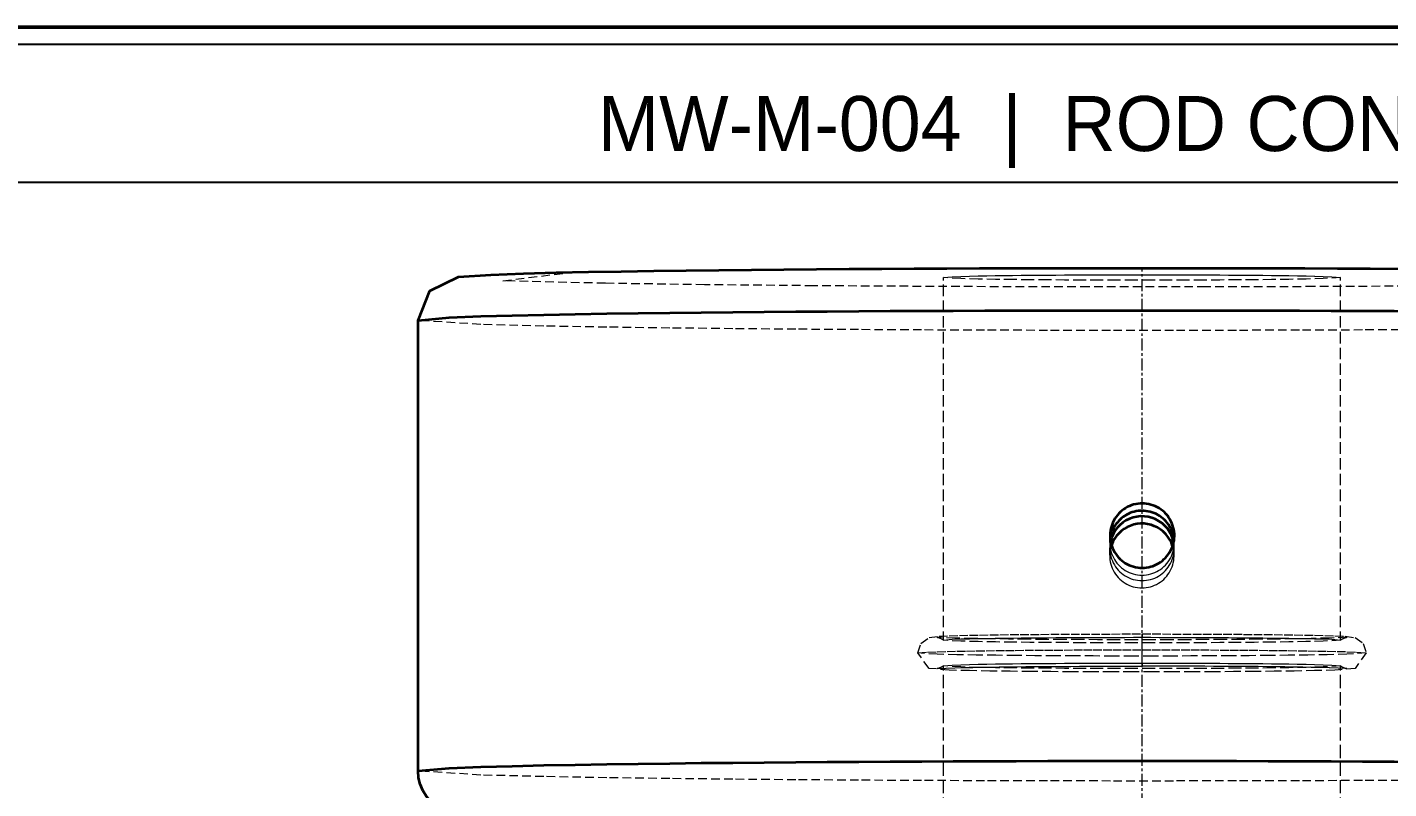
# Model space of a CAD drawing. Header units: millimetres. Extents: x 10 to 410, y 10 to 287.
# Drawn here: x 144.2 to 223.3, y 242.7 to 287 of the extents above; entities that cross this region are included whole.
import ezdxf
from ezdxf.enums import TextEntityAlignment as Align

# ---------------------------------------------------------------- set-up
doc = ezdxf.new("R2010")
doc.units = ezdxf.units.MM
doc.linetypes.add('CENTER', pattern=[1.15, 0.7, -0.15, 0.15, -0.15])
doc.linetypes.add('DASHED', pattern=[0.75, 0.5, -0.25])
for name, color, linetype, lineweight in [('BORDER', 7, 'CONTINUOUS', 50), ('CENTER', 4, 'CENTER', 13), ('HIDDEN', 8, 'DASHED', 18), ('TITLE_BLOCK', 7, 'CONTINUOUS', 25), ('VISIBLE', 7, 'CONTINUOUS', 35)]:
    doc.layers.add(name, color=color, linetype=linetype, lineweight=lineweight)

msp = doc.modelspace()

# ---------------------------------------------------------------- linework, layer by layer
at = {"layer": 'BORDER'}
msp.add_lwpolyline([(10, 10), (410, 10), (410, 287), (10, 287)], close=True, dxfattribs=at)
at = {"layer": 'CENTER'}
msp.add_line((209, 190), (209, 273), dxfattribs=at)
at = {"layer": 'HIDDEN'}
for points in [[(209.009, 273), (215.929, 272.991), (222.85, 272.965), (229.771, 272.918), (236.691, 272.843), (243.611, 272.717), (246.59, 272.277), (239.671, 272.102), (233.228, 272.015), (225.096, 271.948), (219.005, 271.918), (212.71, 271.903), (205.895, 271.902), (198.404, 271.92), (189.889, 271.969), (183.546, 272.029), (177.789, 272.112), (171.833, 272.26), (175.777, 272.749), (186.222, 272.9), (190.541, 272.936), (195.55, 272.967), (201.514, 272.99), (209.009, 273)], [(197.46, 272.45), (197.958, 272.497), (198.459, 272.515), (198.961, 272.529), (199.463, 272.54), (199.965, 272.55), (200.467, 272.558), (200.969, 272.565), (201.471, 272.571), (201.973, 272.577), (202.475, 272.582), (202.977, 272.587), (203.48, 272.591), (203.982, 272.594), (204.484, 272.597), (204.986, 272.6), (205.488, 272.603), (205.99, 272.605), (206.492, 272.606), (206.994, 272.608), (207.496, 272.609), (207.998, 272.61), (208.5, 272.61), (209.002, 272.61)], [(220.54, 272.45), (219.541, 272.385), (218.537, 272.36), (217.534, 272.342), (216.53, 272.329), (215.526, 272.318), (214.522, 272.309), (213.518, 272.303), (212.514, 272.298), (211.51, 272.294), (210.506, 272.291), (209.503, 272.29), (208.499, 272.29), (207.495, 272.291), (206.491, 272.294), (205.487, 272.298), (204.483, 272.303), (203.479, 272.309), (202.475, 272.318), (201.471, 272.329), (200.468, 272.342), (199.464, 272.36), (198.46, 272.385), (197.46, 272.45)], [(197.46, 251.369), (197.46, 252.285), (197.46, 253.202), (197.46, 254.119), (197.46, 255.035), (197.46, 255.952), (197.46, 256.868), (197.46, 257.785), (197.46, 258.701), (197.46, 259.618), (197.46, 260.535), (197.46, 261.451), (197.46, 262.368), (197.46, 263.284), (197.46, 264.201), (197.46, 265.117), (197.46, 266.034), (197.46, 266.951), (197.46, 267.867), (197.46, 268.784), (197.46, 269.7), (197.46, 270.617), (197.46, 271.534), (197.46, 272.45)], [(209.002, 272.61), (209.504, 272.61), (210.006, 272.61), (210.508, 272.609), (211.01, 272.608), (211.512, 272.606), (212.014, 272.605), (212.515, 272.603), (213.017, 272.6), (213.519, 272.597), (214.021, 272.594), (214.523, 272.591), (215.025, 272.587), (215.526, 272.582), (216.028, 272.577), (216.53, 272.571), (217.032, 272.565), (217.534, 272.558), (218.036, 272.55), (218.537, 272.54), (219.039, 272.529), (219.541, 272.515), (220.042, 272.497), (220.54, 272.45)], [(220.54, 251.369), (220.54, 252.285), (220.54, 253.202), (220.54, 254.119), (220.54, 255.035), (220.54, 255.952), (220.54, 256.868), (220.54, 257.785), (220.54, 258.701), (220.54, 259.618), (220.54, 260.535), (220.54, 261.451), (220.54, 262.368), (220.54, 263.284), (220.54, 264.201), (220.54, 265.117), (220.54, 266.034), (220.54, 266.951), (220.54, 267.867), (220.54, 268.784), (220.54, 269.7), (220.54, 270.617), (220.54, 271.534), (220.54, 272.45)], [(251.104, 269.955), (247.46, 269.717), (243.798, 269.626), (240.136, 269.562), (236.473, 269.513), (232.811, 269.473), (229.148, 269.442), (225.485, 269.418), (221.822, 269.399), (218.159, 269.385), (214.496, 269.376), (210.834, 269.372), (207.171, 269.372), (203.508, 269.376), (199.845, 269.385), (196.182, 269.399), (192.519, 269.418), (188.856, 269.442), (185.193, 269.473), (181.531, 269.512), (177.868, 269.562), (174.206, 269.626), (170.544, 269.717), (166.896, 269.955)], [(207.131, 257.045), (207.132, 257.063), (207.132, 257.082), (207.132, 257.1), (207.133, 257.119), (207.133, 257.137), (207.133, 257.156), (207.133, 257.174), (207.134, 257.193), (207.134, 257.211), (207.134, 257.23), (207.135, 257.248), (207.135, 257.267), (207.135, 257.285), (207.135, 257.304), (207.136, 257.322), (207.136, 257.341), (207.136, 257.359), (207.137, 257.378), (207.137, 257.396), (207.137, 257.415), (207.137, 257.433), (207.138, 257.452), (207.138, 257.47)], [(210.874, 256.986), (210.874, 257.005), (210.874, 257.023), (210.874, 257.042), (210.875, 257.06), (210.875, 257.079), (210.875, 257.097), (210.876, 257.116), (210.876, 257.134), (210.876, 257.153), (210.876, 257.171), (210.877, 257.19), (210.877, 257.208), (210.877, 257.227), (210.878, 257.245), (210.878, 257.264), (210.878, 257.282), (210.878, 257.301), (210.879, 257.319), (210.879, 257.338), (210.879, 257.356), (210.88, 257.375), (210.88, 257.393), (210.88, 257.412)], [(207.222, 256.885), (207.214, 256.861), (207.206, 256.836), (207.199, 256.811), (207.191, 256.787), (207.184, 256.762), (207.178, 256.737), (207.172, 256.712), (207.166, 256.687), (207.16, 256.661), (207.155, 256.636), (207.15, 256.611), (207.146, 256.585), (207.142, 256.56), (207.138, 256.534), (207.134, 256.509), (207.131, 256.483), (207.129, 256.457), (207.126, 256.432), (207.124, 256.406), (207.123, 256.38), (207.121, 256.354), (207.12, 256.329), (207.12, 256.303)], [(207.12, 256.303), (207.12, 256.321), (207.12, 256.34), (207.121, 256.358), (207.121, 256.377), (207.121, 256.395), (207.122, 256.414), (207.122, 256.432), (207.122, 256.451), (207.122, 256.469), (207.123, 256.488), (207.123, 256.506), (207.123, 256.525), (207.124, 256.543), (207.124, 256.562), (207.124, 256.58), (207.124, 256.599), (207.125, 256.617), (207.125, 256.636), (207.125, 256.655), (207.126, 256.673), (207.126, 256.692), (207.126, 256.71), (207.126, 256.729)], [(207.169, 257.099), (207.166, 257.083), (207.163, 257.067), (207.16, 257.051), (207.157, 257.035), (207.154, 257.019), (207.151, 257.003), (207.148, 256.987), (207.146, 256.971), (207.144, 256.955), (207.142, 256.939), (207.14, 256.923), (207.138, 256.907), (207.136, 256.891), (207.134, 256.874), (207.133, 256.858), (207.132, 256.842), (207.131, 256.826), (207.129, 256.81), (207.129, 256.793), (207.128, 256.777), (207.127, 256.761), (207.127, 256.745), (207.126, 256.729)], [(207.126, 256.729), (207.129, 256.599), (207.14, 256.471), (207.16, 256.343), (207.189, 256.218), (207.227, 256.094), (207.273, 255.973), (207.327, 255.856), (207.389, 255.743), (207.459, 255.634), (207.536, 255.531), (207.619, 255.433), (207.71, 255.34), (207.807, 255.255), (207.909, 255.176), (208.016, 255.105), (208.128, 255.041), (208.245, 254.985), (208.365, 254.937), (208.488, 254.897), (208.613, 254.866), (208.74, 254.844), (208.868, 254.831), (208.998, 254.826)], [(207.147, 257.257), (207.146, 257.248), (207.145, 257.239), (207.143, 257.23), (207.142, 257.22), (207.141, 257.211), (207.14, 257.202), (207.14, 257.193), (207.139, 257.183), (207.138, 257.174), (207.137, 257.165), (207.136, 257.156), (207.136, 257.147), (207.135, 257.137), (207.135, 257.128), (207.134, 257.119), (207.134, 257.109), (207.133, 257.1), (207.133, 257.091), (207.132, 257.082), (207.132, 257.072), (207.132, 257.063), (207.132, 257.054), (207.131, 257.045)], [(207.131, 257.045), (207.134, 256.916), (207.145, 256.787), (207.165, 256.66), (207.194, 256.534), (207.232, 256.411), (207.278, 256.29), (207.332, 256.173), (207.394, 256.06), (207.464, 255.952), (207.541, 255.848), (207.625, 255.75), (207.715, 255.658), (207.812, 255.573), (207.914, 255.495), (208.022, 255.423), (208.134, 255.36), (208.25, 255.304), (208.37, 255.256), (208.493, 255.217), (208.618, 255.186), (208.745, 255.164), (208.874, 255.151), (209.002, 255.146)], [(208.998, 254.826), (209.124, 254.83), (209.25, 254.843), (209.375, 254.865), (209.498, 254.894), (209.618, 254.932), (209.736, 254.978), (209.851, 255.032), (209.961, 255.094), (210.068, 255.163), (210.169, 255.239), (210.265, 255.321), (210.355, 255.41), (210.439, 255.505), (210.516, 255.605), (210.586, 255.71), (210.65, 255.82), (210.705, 255.934), (210.753, 256.051), (210.793, 256.171), (210.824, 256.294), (210.848, 256.418), (210.862, 256.544), (210.869, 256.67)], [(209.002, 255.146), (209.129, 255.151), (209.255, 255.163), (209.379, 255.185), (209.502, 255.214), (209.623, 255.252), (209.741, 255.298), (209.855, 255.352), (209.966, 255.413), (210.072, 255.481), (210.173, 255.557), (210.269, 255.639), (210.36, 255.728), (210.443, 255.823), (210.521, 255.923), (210.591, 256.028), (210.655, 256.137), (210.71, 256.251), (210.758, 256.368), (210.798, 256.488), (210.829, 256.61), (210.853, 256.734), (210.867, 256.86), (210.874, 256.986)], [(210.862, 256.245), (210.862, 256.27), (210.862, 256.296), (210.862, 256.322), (210.861, 256.348), (210.86, 256.374), (210.858, 256.399), (210.856, 256.425), (210.854, 256.451), (210.851, 256.476), (210.848, 256.502), (210.845, 256.528), (210.841, 256.553), (210.837, 256.579), (210.833, 256.604), (210.828, 256.63), (210.823, 256.655), (210.818, 256.68), (210.812, 256.705), (210.806, 256.73), (210.799, 256.755), (210.792, 256.78), (210.785, 256.805), (210.778, 256.83)], [(210.869, 256.67), (210.869, 256.686), (210.869, 256.703), (210.869, 256.719), (210.869, 256.735), (210.868, 256.751), (210.868, 256.768), (210.867, 256.784), (210.866, 256.8), (210.865, 256.816), (210.864, 256.832), (210.863, 256.849), (210.862, 256.865), (210.86, 256.881), (210.858, 256.897), (210.857, 256.913), (210.855, 256.929), (210.853, 256.945), (210.85, 256.962), (210.848, 256.978), (210.846, 256.994), (210.843, 257.01), (210.84, 257.026), (210.837, 257.042)], [(210.862, 256.245), (210.862, 256.263), (210.863, 256.282), (210.863, 256.3), (210.863, 256.319), (210.863, 256.337), (210.864, 256.356), (210.864, 256.374), (210.864, 256.393), (210.865, 256.411), (210.865, 256.43), (210.865, 256.448), (210.865, 256.467), (210.866, 256.485), (210.866, 256.504), (210.866, 256.522), (210.867, 256.541), (210.867, 256.559), (210.867, 256.578), (210.867, 256.596), (210.868, 256.615), (210.868, 256.633), (210.868, 256.652), (210.869, 256.67)], [(210.874, 256.986), (210.874, 256.996), (210.874, 257.005), (210.874, 257.014), (210.874, 257.023), (210.874, 257.033), (210.874, 257.042), (210.873, 257.051), (210.873, 257.06), (210.873, 257.07), (210.873, 257.079), (210.872, 257.088), (210.872, 257.098), (210.872, 257.107), (210.871, 257.116), (210.871, 257.125), (210.87, 257.135), (210.869, 257.144), (210.869, 257.153), (210.868, 257.162), (210.867, 257.172), (210.866, 257.181), (210.866, 257.19), (210.865, 257.199)], [(207.12, 256.303), (207.122, 256.174), (207.134, 256.045), (207.154, 255.918), (207.183, 255.792), (207.22, 255.669), (207.266, 255.548), (207.32, 255.431), (207.382, 255.318), (207.452, 255.209), (207.529, 255.105), (207.613, 255.007), (207.703, 254.915), (207.8, 254.83), (207.902, 254.751), (208.01, 254.68), (208.122, 254.616), (208.238, 254.56), (208.358, 254.512), (208.481, 254.473), (208.606, 254.442), (208.734, 254.42), (208.862, 254.406), (208.991, 254.402)], [(208.991, 254.402), (209.117, 254.406), (209.243, 254.419), (209.368, 254.44), (209.491, 254.47), (209.612, 254.508), (209.729, 254.554), (209.844, 254.608), (209.955, 254.669), (210.061, 254.738), (210.162, 254.814), (210.258, 254.896), (210.348, 254.985), (210.432, 255.08), (210.509, 255.18), (210.58, 255.285), (210.643, 255.395), (210.699, 255.508), (210.746, 255.626), (210.786, 255.746), (210.818, 255.868), (210.841, 255.993), (210.856, 256.118), (210.862, 256.245)], [(195.963, 250.62), (196.143, 251.173), (196.613, 251.515), (197.196, 251.595), (197.786, 251.62), (198.376, 251.637), (198.966, 251.65), (199.556, 251.661), (200.147, 251.671), (200.737, 251.679), (201.327, 251.686), (201.918, 251.692), (202.508, 251.698), (203.099, 251.703), (203.689, 251.707), (204.279, 251.711), (204.87, 251.714), (205.46, 251.717), (206.051, 251.719), (206.641, 251.721), (207.231, 251.722), (207.822, 251.723), (208.412, 251.724), (209.003, 251.724)], [(220.913, 251.53), (219.878, 251.483), (218.842, 251.458), (217.806, 251.441), (216.77, 251.427), (215.734, 251.416), (214.698, 251.408), (213.662, 251.401), (212.626, 251.396), (211.59, 251.392), (210.554, 251.389), (209.518, 251.388), (208.482, 251.388), (207.446, 251.389), (206.41, 251.392), (205.374, 251.396), (204.338, 251.401), (203.302, 251.408), (202.266, 251.416), (201.23, 251.427), (200.194, 251.441), (199.158, 251.458), (198.122, 251.483), (197.087, 251.53)], [(197.087, 251.53), (197.105, 251.527), (197.123, 251.524), (197.14, 251.52), (197.158, 251.515), (197.175, 251.51), (197.192, 251.505), (197.209, 251.5), (197.226, 251.494), (197.243, 251.487), (197.26, 251.481), (197.276, 251.474), (197.293, 251.467), (197.309, 251.459), (197.325, 251.451), (197.341, 251.443), (197.357, 251.434), (197.372, 251.425), (197.388, 251.416), (197.403, 251.407), (197.418, 251.397), (197.433, 251.387), (197.448, 251.376), (197.462, 251.366)], [(197.46, 251.369), (197.958, 251.415), (198.459, 251.434), (198.961, 251.448), (199.463, 251.459), (199.965, 251.468), (200.467, 251.477), (200.969, 251.484), (201.471, 251.49), (201.973, 251.496), (202.475, 251.501), (202.977, 251.505), (203.48, 251.509), (203.982, 251.513), (204.484, 251.516), (204.986, 251.519), (205.488, 251.521), (205.99, 251.523), (206.492, 251.525), (206.994, 251.526), (207.496, 251.528), (207.998, 251.528), (208.5, 251.529), (209.002, 251.529)], [(197.462, 251.366), (197.462, 251.366), (197.462, 251.366), (197.462, 251.366), (197.462, 251.366), (197.462, 251.366), (197.462, 251.366), (197.461, 251.367), (197.461, 251.367), (197.461, 251.367), (197.461, 251.367), (197.461, 251.367), (197.461, 251.367), (197.461, 251.367), (197.461, 251.367), (197.461, 251.368), (197.461, 251.368), (197.46, 251.368), (197.46, 251.368), (197.46, 251.368), (197.46, 251.368), (197.46, 251.368), (197.46, 251.369), (197.46, 251.369)], [(220.538, 251.366), (219.537, 251.303), (218.534, 251.279), (217.531, 251.261), (216.527, 251.247), (215.524, 251.237), (214.52, 251.228), (213.516, 251.221), (212.513, 251.216), (211.509, 251.212), (210.506, 251.21), (209.502, 251.209), (208.498, 251.209), (207.495, 251.21), (206.491, 251.212), (205.487, 251.216), (204.484, 251.221), (203.48, 251.228), (202.477, 251.237), (201.473, 251.247), (200.47, 251.261), (199.466, 251.279), (198.463, 251.303), (197.462, 251.366)], [(209.003, 251.724), (209.003, 251.715), (209.003, 251.707), (209.003, 251.698), (209.003, 251.69), (209.003, 251.682), (209.003, 251.673), (209.003, 251.665), (209.002, 251.656), (209.002, 251.648), (209.002, 251.639), (209.002, 251.631), (209.002, 251.622), (209.002, 251.614), (209.002, 251.605), (209.002, 251.597), (209.002, 251.588), (209.002, 251.58), (209.002, 251.571), (209.002, 251.563), (209.002, 251.554), (209.002, 251.546), (209.002, 251.537), (209.002, 251.529)], [(209.002, 251.529), (209.504, 251.529), (210.006, 251.528), (210.508, 251.528), (211.01, 251.526), (211.512, 251.525), (212.014, 251.523), (212.515, 251.521), (213.017, 251.519), (213.519, 251.516), (214.021, 251.513), (214.523, 251.509), (215.025, 251.505), (215.526, 251.501), (216.028, 251.496), (216.53, 251.49), (217.032, 251.484), (217.534, 251.477), (218.036, 251.468), (218.537, 251.459), (219.039, 251.448), (219.541, 251.434), (220.042, 251.415), (220.54, 251.369)], [(209.003, 250.801), (209.003, 250.841), (209.003, 250.881), (209.003, 250.922), (209.003, 250.962), (209.003, 251.002), (209.003, 251.042), (209.003, 251.082), (209.003, 251.122), (209.003, 251.162), (209.003, 251.202), (209.003, 251.242), (209.003, 251.283), (209.003, 251.323), (209.003, 251.363), (209.003, 251.403), (209.003, 251.443), (209.003, 251.483), (209.003, 251.523), (209.003, 251.563), (209.003, 251.604), (209.003, 251.644), (209.003, 251.684), (209.003, 251.724)], [(209.003, 251.724), (209.593, 251.724), (210.183, 251.723), (210.773, 251.722), (211.363, 251.721), (211.954, 251.719), (212.544, 251.717), (213.134, 251.714), (213.724, 251.711), (214.314, 251.707), (214.904, 251.703), (215.495, 251.698), (216.085, 251.692), (216.675, 251.686), (217.265, 251.679), (217.855, 251.671), (218.445, 251.661), (219.035, 251.65), (219.625, 251.637), (220.215, 251.62), (220.805, 251.594), (221.388, 251.514), (221.857, 251.172), (222.037, 250.62)], [(220.538, 251.366), (220.552, 251.376), (220.567, 251.387), (220.582, 251.397), (220.597, 251.407), (220.612, 251.416), (220.628, 251.425), (220.643, 251.434), (220.659, 251.443), (220.675, 251.451), (220.691, 251.459), (220.707, 251.467), (220.724, 251.474), (220.74, 251.481), (220.757, 251.487), (220.774, 251.494), (220.791, 251.5), (220.808, 251.505), (220.825, 251.51), (220.842, 251.515), (220.86, 251.52), (220.877, 251.524), (220.895, 251.527), (220.913, 251.53)], [(220.54, 251.369), (220.54, 251.369), (220.54, 251.368), (220.54, 251.368), (220.54, 251.368), (220.54, 251.368), (220.54, 251.368), (220.539, 251.368), (220.539, 251.368), (220.539, 251.367), (220.539, 251.367), (220.539, 251.367), (220.539, 251.367), (220.539, 251.367), (220.539, 251.367), (220.539, 251.367), (220.539, 251.367), (220.538, 251.366), (220.538, 251.366), (220.538, 251.366), (220.538, 251.366), (220.538, 251.366), (220.538, 251.366), (220.538, 251.366)], [(195.963, 250.62), (196.525, 250.673), (197.092, 250.694), (197.659, 250.71), (198.226, 250.722), (198.793, 250.733), (199.36, 250.742), (199.927, 250.75), (200.495, 250.757), (201.062, 250.764), (201.629, 250.77), (202.196, 250.775), (202.763, 250.779), (203.331, 250.783), (203.898, 250.787), (204.465, 250.79), (205.032, 250.793), (205.599, 250.795), (206.167, 250.797), (206.734, 250.798), (207.301, 250.8), (207.868, 250.801), (208.436, 250.801), (209.003, 250.801)], [(222.037, 250.62), (220.908, 250.547), (219.775, 250.518), (218.641, 250.499), (217.507, 250.483), (216.373, 250.471), (215.238, 250.461), (214.104, 250.454), (212.97, 250.448), (211.836, 250.444), (210.702, 250.441), (209.568, 250.44), (208.434, 250.44), (207.299, 250.441), (206.165, 250.444), (205.031, 250.448), (203.897, 250.454), (202.763, 250.461), (201.629, 250.471), (200.495, 250.483), (199.361, 250.499), (198.227, 250.518), (197.093, 250.547), (195.963, 250.62)], [(222.037, 250.62), (221.388, 249.726), (220.215, 249.621), (219.035, 249.591), (217.854, 249.57), (216.674, 249.555), (215.493, 249.543), (214.313, 249.534), (213.132, 249.527), (211.951, 249.522), (210.771, 249.519), (209.59, 249.517), (208.41, 249.517), (207.229, 249.519), (206.049, 249.522), (204.868, 249.527), (203.687, 249.534), (202.507, 249.543), (201.326, 249.555), (200.146, 249.57), (198.965, 249.591), (197.785, 249.621), (196.612, 249.726), (195.963, 250.62)], [(209.003, 250.801), (209.57, 250.801), (210.137, 250.801), (210.704, 250.8), (211.271, 250.798), (211.838, 250.797), (212.405, 250.795), (212.972, 250.793), (213.538, 250.79), (214.105, 250.787), (214.672, 250.783), (215.239, 250.779), (215.806, 250.775), (216.373, 250.77), (216.94, 250.764), (217.507, 250.757), (218.074, 250.75), (218.641, 250.742), (219.208, 250.733), (219.775, 250.722), (220.341, 250.71), (220.908, 250.694), (221.475, 250.673), (222.037, 250.62)], [(209.003, 249.853), (209.003, 249.894), (209.003, 249.935), (209.003, 249.976), (209.003, 250.018), (209.003, 250.059), (209.003, 250.1), (209.003, 250.141), (209.003, 250.183), (209.003, 250.224), (209.003, 250.265), (209.003, 250.306), (209.003, 250.348), (209.003, 250.389), (209.003, 250.43), (209.003, 250.471), (209.003, 250.513), (209.003, 250.554), (209.003, 250.595), (209.003, 250.636), (209.003, 250.677), (209.003, 250.719), (209.003, 250.76), (209.003, 250.801)], [(197.462, 249.875), (197.448, 249.864), (197.433, 249.854), (197.418, 249.844), (197.403, 249.834), (197.388, 249.825), (197.372, 249.815), (197.357, 249.806), (197.341, 249.798), (197.325, 249.79), (197.309, 249.782), (197.293, 249.774), (197.276, 249.767), (197.26, 249.76), (197.243, 249.753), (197.226, 249.747), (197.209, 249.741), (197.192, 249.735), (197.175, 249.73), (197.158, 249.725), (197.14, 249.721), (197.123, 249.717), (197.105, 249.713), (197.087, 249.71)], [(197.087, 249.71), (197.605, 249.74), (198.122, 249.758), (198.64, 249.771), (199.158, 249.782), (199.677, 249.792), (200.195, 249.8), (200.713, 249.807), (201.231, 249.813), (201.749, 249.819), (202.267, 249.824), (202.785, 249.829), (203.303, 249.833), (203.821, 249.836), (204.339, 249.84), (204.858, 249.842), (205.376, 249.845), (205.894, 249.847), (206.412, 249.849), (206.93, 249.85), (207.448, 249.851), (207.966, 249.852), (208.484, 249.852), (209.003, 249.853)], [(197.46, 249.872), (197.46, 249.872), (197.46, 249.872), (197.46, 249.872), (197.46, 249.872), (197.46, 249.873), (197.46, 249.873), (197.461, 249.873), (197.461, 249.873), (197.461, 249.873), (197.461, 249.873), (197.461, 249.873), (197.461, 249.874), (197.461, 249.874), (197.461, 249.874), (197.461, 249.874), (197.461, 249.874), (197.462, 249.874), (197.462, 249.874), (197.462, 249.874), (197.462, 249.875), (197.462, 249.875), (197.462, 249.875), (197.462, 249.875)], [(220.54, 249.872), (219.541, 249.807), (218.537, 249.782), (217.534, 249.764), (216.53, 249.751), (215.526, 249.74), (214.522, 249.731), (213.518, 249.725), (212.514, 249.719), (211.51, 249.716), (210.506, 249.713), (209.503, 249.712), (208.499, 249.712), (207.495, 249.713), (206.491, 249.716), (205.487, 249.719), (204.483, 249.725), (203.479, 249.731), (202.475, 249.74), (201.471, 249.751), (200.468, 249.764), (199.464, 249.782), (198.46, 249.807), (197.46, 249.872)], [(197.46, 226.42), (197.46, 227.44), (197.46, 228.46), (197.46, 229.479), (197.46, 230.499), (197.46, 231.519), (197.46, 232.538), (197.46, 233.558), (197.46, 234.577), (197.46, 235.597), (197.46, 236.617), (197.46, 237.636), (197.46, 238.656), (197.46, 239.676), (197.46, 240.695), (197.46, 241.715), (197.46, 242.734), (197.46, 243.754), (197.46, 244.774), (197.46, 245.793), (197.46, 246.813), (197.46, 247.833), (197.46, 248.852), (197.46, 249.872)], [(197.462, 249.875), (197.961, 249.919), (198.463, 249.937), (198.965, 249.951), (199.466, 249.962), (199.968, 249.972), (200.47, 249.98), (200.972, 249.987), (201.474, 249.993), (201.976, 249.999), (202.478, 250.004), (202.979, 250.008), (203.481, 250.012), (203.983, 250.016), (204.485, 250.019), (204.987, 250.022), (205.489, 250.024), (205.991, 250.026), (206.493, 250.028), (206.995, 250.03), (207.497, 250.031), (207.999, 250.031), (208.501, 250.032), (209.002, 250.032)], [(209.002, 250.032), (209.504, 250.032), (210.006, 250.031), (210.508, 250.031), (211.009, 250.03), (211.511, 250.028), (212.013, 250.026), (212.514, 250.024), (213.016, 250.022), (213.518, 250.019), (214.02, 250.016), (214.521, 250.012), (215.023, 250.008), (215.525, 250.004), (216.026, 249.999), (216.528, 249.993), (217.03, 249.987), (217.531, 249.98), (218.033, 249.972), (218.535, 249.962), (219.036, 249.951), (219.538, 249.937), (220.039, 249.919), (220.538, 249.875)], [(209.002, 250.032), (209.002, 250.024), (209.002, 250.016), (209.002, 250.009), (209.002, 250.001), (209.002, 249.993), (209.002, 249.985), (209.002, 249.977), (209.002, 249.97), (209.002, 249.962), (209.002, 249.954), (209.002, 249.946), (209.002, 249.938), (209.002, 249.931), (209.002, 249.923), (209.002, 249.915), (209.003, 249.907), (209.003, 249.899), (209.003, 249.892), (209.003, 249.884), (209.003, 249.876), (209.003, 249.868), (209.003, 249.86), (209.003, 249.853)], [(220.913, 249.71), (220.396, 249.74), (219.878, 249.758), (219.36, 249.771), (218.842, 249.782), (218.325, 249.792), (217.807, 249.8), (217.289, 249.807), (216.771, 249.813), (216.253, 249.819), (215.735, 249.824), (215.217, 249.829), (214.7, 249.833), (214.182, 249.836), (213.664, 249.84), (213.146, 249.842), (212.628, 249.845), (212.11, 249.847), (211.592, 249.849), (211.074, 249.85), (210.556, 249.851), (210.038, 249.852), (209.521, 249.852), (209.003, 249.853)], [(220.538, 249.875), (220.538, 249.875), (220.538, 249.875), (220.538, 249.875), (220.538, 249.874), (220.538, 249.874), (220.538, 249.874), (220.539, 249.874), (220.539, 249.874), (220.539, 249.874), (220.539, 249.874), (220.539, 249.874), (220.539, 249.873), (220.539, 249.873), (220.539, 249.873), (220.539, 249.873), (220.539, 249.873), (220.54, 249.873), (220.54, 249.873), (220.54, 249.872), (220.54, 249.872), (220.54, 249.872), (220.54, 249.872), (220.54, 249.872)], [(220.538, 249.875), (220.552, 249.864), (220.567, 249.854), (220.582, 249.844), (220.597, 249.834), (220.612, 249.825), (220.628, 249.815), (220.643, 249.806), (220.659, 249.798), (220.675, 249.79), (220.691, 249.782), (220.707, 249.774), (220.724, 249.767), (220.74, 249.76), (220.757, 249.753), (220.774, 249.747), (220.791, 249.741), (220.808, 249.735), (220.825, 249.73), (220.842, 249.725), (220.86, 249.721), (220.877, 249.717), (220.895, 249.713), (220.913, 249.71)], [(220.54, 226.42), (220.54, 227.44), (220.54, 228.46), (220.54, 229.479), (220.54, 230.499), (220.54, 231.519), (220.54, 232.538), (220.54, 233.558), (220.54, 234.577), (220.54, 235.597), (220.54, 236.617), (220.54, 237.636), (220.54, 238.656), (220.54, 239.676), (220.54, 240.695), (220.54, 241.715), (220.54, 242.734), (220.54, 243.754), (220.54, 244.774), (220.54, 245.793), (220.54, 246.813), (220.54, 247.833), (220.54, 248.852), (220.54, 249.872)], [(251.104, 243.76), (247.46, 243.522), (243.798, 243.431), (240.136, 243.366), (236.473, 243.317), (232.811, 243.278), (229.148, 243.246), (225.485, 243.222), (221.822, 243.203), (218.159, 243.189), (214.496, 243.18), (210.834, 243.176), (207.171, 243.176), (203.508, 243.18), (199.845, 243.189), (196.182, 243.203), (192.519, 243.222), (188.856, 243.246), (185.193, 243.278), (181.531, 243.317), (177.868, 243.366), (174.206, 243.431), (170.544, 243.522), (166.896, 243.76)]]:
    msp.add_lwpolyline(points, dxfattribs=at)
at = {"layer": 'TITLE_BLOCK'}
msp.add_lwpolyline([(12, 278), (408, 278), (408, 286), (12, 286)], close=True, dxfattribs=at)
at = {"layer": 'VISIBLE'}
for points in [[(166.896, 269.955), (167.578, 271.674), (169.248, 272.482), (171.137, 272.614), (173.029, 272.682), (174.922, 272.731), (176.816, 272.771), (178.709, 272.805), (180.603, 272.834), (182.496, 272.859), (184.39, 272.881), (186.284, 272.901), (188.177, 272.918), (190.071, 272.933), (191.965, 272.947), (193.858, 272.958), (195.752, 272.968), (197.646, 272.977), (199.54, 272.984), (201.433, 272.99), (203.327, 272.994), (205.221, 272.997), (207.115, 272.999), (209.009, 273)], [(209.009, 273), (210.902, 272.999), (212.795, 272.997), (214.688, 272.994), (216.581, 272.99), (218.474, 272.984), (220.367, 272.977), (222.26, 272.968), (224.153, 272.958), (226.046, 272.947), (227.939, 272.933), (229.832, 272.918), (231.725, 272.901), (233.618, 272.881), (235.51, 272.859), (237.403, 272.834), (239.296, 272.805), (241.189, 272.771), (243.081, 272.731), (244.974, 272.681), (246.866, 272.614), (248.753, 272.482), (250.422, 271.673), (251.104, 269.955)], [(166.896, 269.955), (168.71, 270.125), (170.541, 270.193), (172.372, 270.243), (174.204, 270.284), (176.035, 270.319), (177.867, 270.349), (179.699, 270.375), (181.53, 270.398), (183.362, 270.419), (185.194, 270.437), (187.026, 270.454), (188.858, 270.468), (190.69, 270.481), (192.522, 270.493), (194.354, 270.503), (196.186, 270.512), (198.017, 270.519), (199.849, 270.526), (201.681, 270.531), (203.513, 270.535), (205.345, 270.537), (207.177, 270.539), (209.009, 270.54)], [(209.009, 270.54), (210.84, 270.539), (212.671, 270.537), (214.502, 270.535), (216.333, 270.531), (218.165, 270.526), (219.996, 270.519), (221.827, 270.512), (223.658, 270.503), (225.489, 270.493), (227.32, 270.481), (229.151, 270.468), (230.982, 270.454), (232.813, 270.437), (234.644, 270.419), (236.475, 270.398), (238.306, 270.375), (240.137, 270.349), (241.968, 270.319), (243.798, 270.284), (245.629, 270.243), (247.459, 270.193), (249.289, 270.125), (251.104, 269.955)], [(166.896, 243.76), (166.896, 244.898), (166.896, 246.037), (166.896, 247.176), (166.896, 248.315), (166.896, 249.454), (166.896, 250.593), (166.896, 251.732), (166.896, 252.871), (166.896, 254.01), (166.896, 255.149), (166.896, 256.288), (166.896, 257.427), (166.896, 258.566), (166.896, 259.705), (166.896, 260.844), (166.896, 261.983), (166.896, 263.122), (166.896, 264.261), (166.896, 265.399), (166.896, 266.538), (166.896, 267.677), (166.896, 268.816), (166.896, 269.955)], [(209.009, 259.313), (208.883, 259.309), (208.757, 259.296), (208.632, 259.274), (208.509, 259.245), (208.388, 259.207), (208.271, 259.161), (208.156, 259.107), (208.045, 259.045), (207.939, 258.977), (207.838, 258.901), (207.742, 258.818), (207.652, 258.73), (207.568, 258.635), (207.491, 258.535), (207.42, 258.43), (207.357, 258.32), (207.301, 258.206), (207.254, 258.089), (207.214, 257.969), (207.182, 257.847), (207.159, 257.722), (207.144, 257.597), (207.138, 257.47)], [(210.88, 257.412), (210.878, 257.541), (210.866, 257.67), (210.846, 257.797), (210.817, 257.923), (210.78, 258.046), (210.734, 258.167), (210.68, 258.284), (210.618, 258.397), (210.548, 258.506), (210.471, 258.609), (210.387, 258.707), (210.297, 258.799), (210.2, 258.885), (210.098, 258.964), (209.99, 259.035), (209.878, 259.099), (209.762, 259.155), (209.642, 259.203), (209.519, 259.242), (209.394, 259.273), (209.266, 259.295), (209.138, 259.308), (209.009, 259.313)], [(209.002, 258.889), (208.885, 258.885), (208.768, 258.874), (208.653, 258.856), (208.538, 258.83), (208.426, 258.797), (208.315, 258.758), (208.207, 258.711), (208.103, 258.658), (208.002, 258.598), (207.905, 258.532), (207.812, 258.46), (207.724, 258.383), (207.641, 258.3), (207.563, 258.212), (207.491, 258.12), (207.425, 258.023), (207.365, 257.922), (207.312, 257.818), (207.265, 257.71), (207.225, 257.6), (207.192, 257.487), (207.166, 257.373), (207.147, 257.257)], [(210.837, 257.042), (210.783, 257.258), (210.704, 257.466), (210.601, 257.664), (210.475, 257.847), (210.327, 258.015), (210.161, 258.163), (209.979, 258.291), (209.782, 258.396), (209.575, 258.477), (209.359, 258.533), (209.138, 258.563), (208.915, 258.567), (208.694, 258.544), (208.476, 258.494), (208.266, 258.42), (208.066, 258.321), (207.88, 258.199), (207.709, 258.055), (207.557, 257.893), (207.425, 257.713), (207.316, 257.519), (207.23, 257.313), (207.169, 257.099)], [(210.778, 256.83), (210.707, 257.021), (210.615, 257.203), (210.504, 257.374), (210.376, 257.532), (210.23, 257.675), (210.071, 257.802), (209.898, 257.91), (209.714, 257.999), (209.522, 258.067), (209.324, 258.114), (209.122, 258.14), (208.918, 258.143), (208.715, 258.124), (208.515, 258.083), (208.321, 258.02), (208.135, 257.937), (207.959, 257.834), (207.796, 257.713), (207.646, 257.575), (207.513, 257.421), (207.396, 257.253), (207.299, 257.074), (207.222, 256.885)], [(210.865, 257.199), (210.849, 257.318), (210.826, 257.436), (210.795, 257.552), (210.757, 257.665), (210.712, 257.776), (210.66, 257.884), (210.601, 257.988), (210.536, 258.089), (210.464, 258.185), (210.386, 258.276), (210.303, 258.362), (210.214, 258.443), (210.12, 258.517), (210.022, 258.586), (209.92, 258.648), (209.814, 258.703), (209.704, 258.752), (209.592, 258.793), (209.477, 258.827), (209.36, 258.854), (209.242, 258.873), (209.122, 258.885), (209.002, 258.889)], [(207.138, 257.47), (207.14, 257.341), (207.152, 257.213), (207.172, 257.085), (207.201, 256.96), (207.238, 256.836), (207.284, 256.716), (207.338, 256.598), (207.4, 256.485), (207.47, 256.377), (207.547, 256.273), (207.631, 256.175), (207.722, 256.083), (207.818, 255.998), (207.921, 255.919), (208.028, 255.848), (208.14, 255.784), (208.257, 255.728), (208.377, 255.681), (208.499, 255.641), (208.625, 255.61), (208.752, 255.588), (208.88, 255.575), (209.009, 255.571)], [(209.009, 255.571), (209.136, 255.575), (209.261, 255.588), (209.386, 255.609), (209.509, 255.639), (209.63, 255.676), (209.748, 255.722), (209.862, 255.776), (209.973, 255.837), (210.079, 255.906), (210.18, 255.982), (210.276, 256.064), (210.366, 256.153), (210.45, 256.248), (210.528, 256.348), (210.598, 256.453), (210.661, 256.562), (210.717, 256.676), (210.765, 256.793), (210.804, 256.913), (210.836, 257.036), (210.859, 257.16), (210.874, 257.286), (210.88, 257.412)], [(166.896, 243.76), (168.71, 243.929), (170.541, 243.997), (172.372, 244.048), (174.204, 244.088), (176.035, 244.123), (177.867, 244.153), (179.699, 244.179), (181.53, 244.202), (183.362, 244.223), (185.194, 244.241), (187.026, 244.258), (188.858, 244.273), (190.69, 244.286), (192.522, 244.297), (194.354, 244.307), (196.186, 244.316), (198.017, 244.324), (199.849, 244.33), (201.681, 244.335), (203.513, 244.339), (205.345, 244.342), (207.177, 244.343), (209.009, 244.344)], [(209.009, 244.344), (210.84, 244.343), (212.671, 244.342), (214.502, 244.339), (216.333, 244.335), (218.165, 244.33), (219.996, 244.324), (221.827, 244.316), (223.658, 244.307), (225.489, 244.297), (227.32, 244.286), (229.151, 244.273), (230.982, 244.258), (232.813, 244.241), (234.644, 244.223), (236.475, 244.202), (238.306, 244.179), (240.137, 244.153), (241.968, 244.123), (243.798, 244.088), (245.629, 244.048), (247.459, 243.997), (249.289, 243.929), (251.104, 243.76)], [(174.535, 240.993), (174.14, 241.003), (173.745, 241.013), (173.351, 241.024), (172.956, 241.035), (172.561, 241.048), (172.167, 241.061), (171.772, 241.075), (171.378, 241.09), (170.983, 241.107), (170.589, 241.127), (170.195, 241.149), (169.801, 241.176), (169.408, 241.213), (169.017, 241.271), (168.635, 241.37), (168.271, 241.522), (167.935, 241.728), (167.634, 241.983), (167.378, 242.283), (167.171, 242.619), (167.019, 242.983), (166.927, 243.366), (166.896, 243.76)]]:
    msp.add_lwpolyline(points, dxfattribs=at)

# ---------------------------------------------------------------- texts
at = {"layer": 'TITLE_BLOCK'}
msp.add_text('MW-M-004  |  ROD CONNECTOR', height=3.2, dxfattribs=at).set_placement((210, 281.4), align=Align.MIDDLE_CENTER)

doc.saveas('drawing.dxf')
